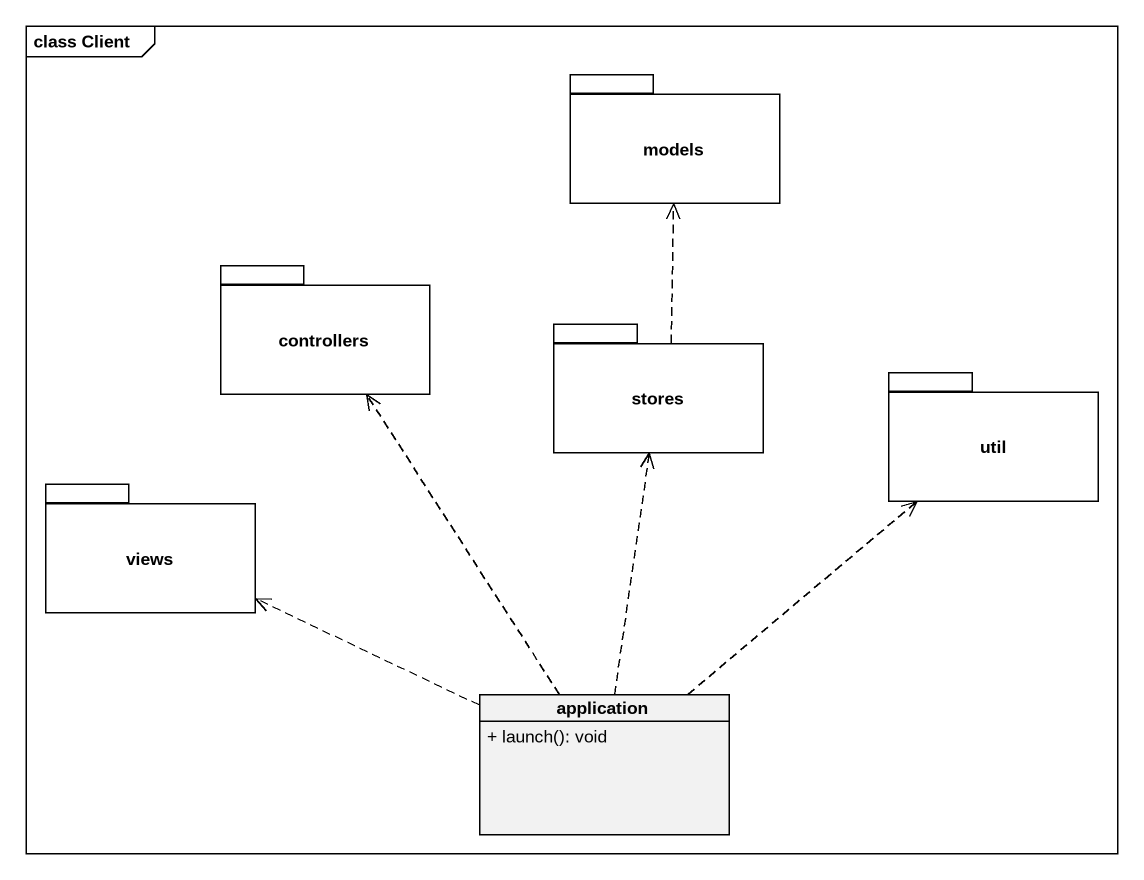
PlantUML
@startuml
mainframe class Client
hide circle
hide empty members
skinparam classAttributeIconSize 0
package models {
}
package controllers {
}
package stores {
}
package util {
}
package views {
}
class application {
  + launch(): void
}
stores .up.> models
application .up.> controllers
application .up.> stores
application .up.> util
application .left.> views
@enduml
